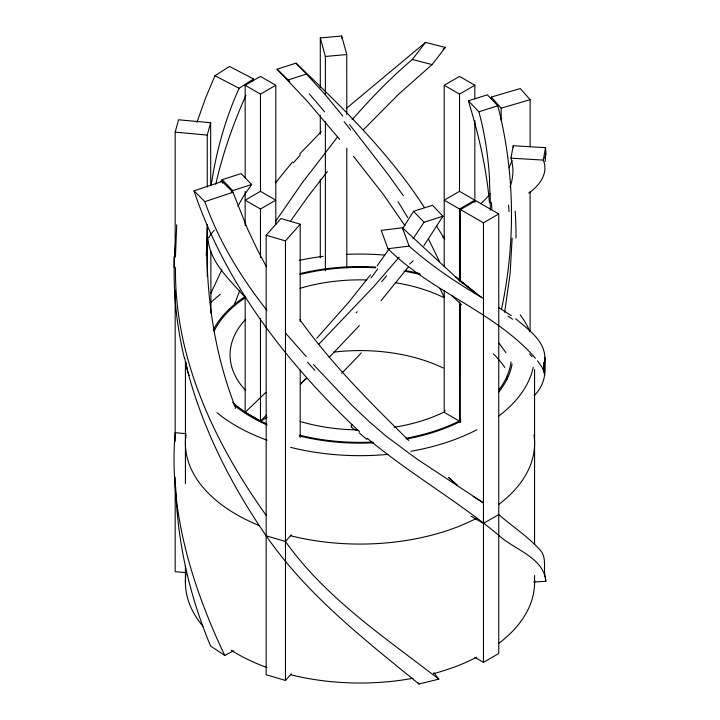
<?xml version="1.0" encoding="UTF-8"?>
<svg xmlns="http://www.w3.org/2000/svg" width="720" height="720" viewBox="0 0 720 720"><rect width="100%" height="100%" fill="white"/><g stroke="black" fill="none" stroke-linecap="round" stroke-linejoin="round"><path stroke-width="1.08" d="M300.213 321.453L300.213 224.217L280.926 218.538L266.175 235.251L266.175 674.784L285.471 680.454L291.366 673.776M300.213 224.217L285.471 240.921L285.471 680.454M460.269 422.721L460.386 303.093M460.413 281.34L460.485 209.556L475.794 200.718L498.762 213.975L498.762 653.517L483.453 662.355L474.84 657.378M501.156 120.168L501.174 108.189L491.346 97.056L520.29 88.542L530.118 99.675L530.118 146.727M175.437 256.68L176.706 224.775M490.311 210.249L490.203 193.698M512.154 238.104L510.12 273.546L504.657 312.318M533.772 582.03L545.85 581.301C543.726 556.821 512.658 549.198 497.484 534.204C455.814 499.878 408.69 472.923 367.245 438.3M544.635 361.332C546.444 374.184 543.528 386.487 534.096 395.676M207.297 226.845C204.867 288.414 213.219 350.883 235.782 408.411M206.271 255.222L206.406 251.82M544.509 374.742L543.897 362.43L544.338 373.266L544.662 360.252C546.597 341.937 528.066 329.247 515.709 318.789M206.451 250.965L207.207 239.04M545.148 161.64L545.895 152.685L545.526 147.681L513.225 145.719L510.957 158.148C513.936 167.472 513.432 177.723 510.066 186.867M544.977 358.857L544.005 371.799L541.818 366.894L537.489 360.81M175.554 242.154C171.972 280.836 175.329 320.013 184.257 357.777M545.823 153.639L544.779 158.229M543.546 370.413L545.157 357.462M211.185 185.364C216.072 151.947 225.207 119.079 239.103 88.272L253.593 78.984L229.455 66.429L214.965 75.726L205.821 97.407L196.929 122.328M528.705 193.122C539.172 185.922 548.928 173.367 543.267 160.11L545.526 147.681M215.757 184.257C222.741 153.666 233.109 123.903 245.943 95.283M501.507 309.24C515.772 242.433 514.908 171.918 497.817 105.75L487.323 94.815L468.387 100.872C478.53 133.965 486.414 167.913 489.465 202.446M175.176 257.004L175.176 132.138L178.56 119.79L210.645 122.724L210.735 185.85M207.261 187.002L207.261 135.072L210.645 122.724M512.055 160.443L509.148 167.823M234.738 303.768L239.787 290.421M210.753 293.49L221.796 269.91M460.395 419.283L459.522 421.173L444.213 412.335L445.041 410.544M252.414 81.405L253.593 78.984M237.852 206.262L243.585 196.092L251.613 184.536L241.119 173.601L222.174 179.667L220.851 181.566M402.471 228.834L413.514 211.338L432.459 205.281L442.953 216.216L423.819 245.817M442.953 216.216L424.017 222.273L413.055 238.815M275.688 221.22L302.148 182.898L337.68 136.827M290.817 220.68L308.187 196.299L327.393 171.486M388.917 249.165L377.136 265.851M370.449 274.905L348.903 302.022L316.719 338.328M408.663 266.589L381.078 300.654M275.526 182.772L292.545 161.946M231.696 191.88L232.677 190.602L251.613 184.536M352.206 119.673C370.917 98.361 390.618 77.814 412.308 59.499L425.52 42.372L445.302 47.457L432.09 64.584L398.601 94.257L363.483 129.672M399.168 257.175L373.608 286.731L318.771 344.277M305.244 378.891L300.42 384.552M186.984 368.775C202.617 428.805 231.111 484.875 266.175 535.815L285.471 541.485L291.366 534.807M359.361 325.584L329.085 357.507M299.664 153.954L321.291 131.652M489.384 195.084L480.789 203.841M267.174 417.303L260.478 421.173L245.16 412.335L265.95 392.319M266.598 414.9L260.478 421.173L260.478 318.402M306.612 378.405L300.6 383.778M346.383 108.405L425.52 42.372M442.791 237.321L443.961 236.295M443.043 49.293L445.302 47.457M245.16 178.065L245.16 85.248L260.478 76.41L275.787 85.248L275.787 224.478M245.16 85.248L260.478 94.086L275.787 85.248M260.478 191.322L245.16 200.169L260.478 209.007L275.787 200.169L260.478 191.322L260.478 94.086M444.213 266.472L444.213 85.248L459.522 76.41L474.84 85.248L474.84 98.505M444.213 85.248L459.522 94.086L474.84 85.248M459.522 191.322L444.213 200.169L459.522 209.007L474.84 200.169L459.522 191.322L459.522 94.086M460.485 209.556L483.453 222.822L498.762 213.975M351.423 427.095L351.423 424.881L352.341 424.359M175.689 487.368C177.327 541.827 189.504 595.863 210.6 646.065L224.748 655.452L233.766 650.772M359.523 431.685C288.09 364.914 225.306 284.472 194.013 190.818L222.147 181.44L232.974 192.267L247.716 229.302L257.139 249.201L266.418 266.805M194.013 190.818L204.84 201.645L232.974 192.267M339.678 139.428L307.035 100.935L277.047 69.201L295.983 63.135C342.684 107.55 389.187 153.063 424.395 207.486M287.541 80.127L306.477 74.07L324.243 93.528L342.864 116.091M468.387 100.872L478.881 111.807L497.817 105.75M501.174 108.189L530.118 99.675M266.175 535.815C306.882 594.81 364.005 639.162 418.977 684L438.804 679.131L433.881 672.732M462.627 283.419L402.39 227.772L381.204 230.373L387.954 248.715C431.784 292.419 494.667 311.409 535.446 358.29M387.954 248.715L409.14 246.114C431.694 266.184 456.921 282.987 482.94 298.197M320.301 87.678L320.301 37.953L341.685 36L346.77 54.522L346.779 114.426M320.301 37.953L325.386 56.475L346.77 54.522M510.957 158.148L543.267 160.11M175.176 132.138L207.261 135.072M186.237 433.71L175.176 432.702C168.489 510.021 191.898 586.314 224.748 655.452M186.237 572.679L175.176 571.671L175.176 477.216M412.308 59.499L432.09 64.584M266.175 235.251L285.471 240.921M214.965 75.726L239.103 88.272M471.006 516.204L483.453 523.386L498.762 514.548C512.109 526.374 527.427 536.085 539.469 549.333C547.227 556.767 543.159 567.63 545.139 576.657M498.492 307.458L511.344 315.684M473.22 496.422L483.453 502.929L416.961 459.036L386.208 436.248L368.712 421.191L351.621 404.946L313.425 364.563M481.437 297.306L459.072 279.99L475.056 292.725M475.002 292.716L455.4 276.48M438.804 679.131C384.498 637.137 325.827 598.266 285.471 541.485M448.596 477.531L457.605 485.613L448.722 477.612M289.719 81.405L277.047 69.201M451.836 295.569L461.475 304.767M408.834 440.496C370.134 402.471 331.497 363.861 299.835 319.608M295.983 63.135L306.477 74.07M413.514 211.338L424.017 222.273M222.174 179.667L232.677 190.602M245.16 297.414C229.977 279.9 209.268 262.26 207.846 237.366M306.27 356.634L285.426 332.946M353.457 156.321L383.472 194.571L404.883 225.621M499.005 343.143L505.962 352.746M266.841 310.311C241.02 277.407 218.754 241.245 204.84 201.645M349.542 124.56L387.558 173.727L403.281 195.642M418.149 682.929L418.977 684M266.175 515.358C214.524 442.998 174.339 358.317 175.5 267.633M436.545 225.981L444.708 239.229M428.643 239.364L439.371 261.297M439.992 288.477L444.213 297.414M402.39 227.772L409.14 246.114M222.147 181.44L222.696 183.159M478.881 111.807C485.082 134.397 488.367 157.716 489.699 181.08M513.225 145.719L513.504 147.681M545.382 578.205L545.85 581.301M210.834 251.163L210.924 313.209M534.582 369.414L534.582 544.14M534.582 575.514L534.582 582.237M530.118 191.583L530.118 331.623M491.346 97.056L491.346 99.261M483.453 222.822L483.453 662.355M474.84 120.609L474.84 202.374M459.522 209.007L459.522 280.836M459.522 301.833L459.522 421.173M444.213 290.781L444.213 412.335M346.779 148.185L346.797 267.993M341.685 36L341.685 38.187M325.386 56.475L325.386 94.05M325.386 121.671L325.386 270.855M320.301 115.308L320.301 134.091M320.301 179.397L320.301 257.859M300.213 370.08L300.213 437.481M260.478 209.007L260.478 257.625M245.16 191.331L245.16 225.585M245.16 296.307L245.16 412.335M207.261 224.577L207.261 276.507M185.418 361.584L185.418 483.615M185.418 565.434L185.418 582.237M175.176 290.151L175.176 441.387M534.501 579.114A174.582 100.791 0 0 1 498.645 643.491M476.802 657.153A174.582 100.791 0 0 1 433.512 673.668M412.956 678.285A174.582 100.791 0 0 1 290.655 674.748M267.057 667.566A174.582 100.791 0 0 1 231.12 650.232M203.031 626.364A174.582 100.791 0 0 1 186.012 573.903M533.988 434.934A174.582 100.791 0 0 1 498.645 504.522M476.802 518.184A174.582 100.791 0 0 1 290.655 535.779M259.029 525.501A174.582 100.791 0 0 1 186.012 434.934M187.254 368.694A435.654 427.239 -75.2 0 1 184.536 357.705M174.114 267.561A436.68 381.06 76.1 0 1 174.069 256.572M293.364 162.846A436.68 382.959 -76.3 0 1 300.447 154.863M409.743 264.069A365.472 65.844 -52.4 0 1 413.199 260.748M493.29 353.799A442.701 138.888 1.1 0 1 504.783 367.497M529.605 354.033A436.077 29.754 37.6 0 1 532.071 356.832M508.077 316.17A436.887 134.244 -0.2 0 1 512.595 319.221M366.876 439.362A435.654 301.491 69.4 0 1 359.118 432.747M314.946 370.458A436.68 61.407 50.1 0 1 307.467 362.196M533.241 367.344A174.582 100.791 0 0 1 498.645 416.124M476.802 429.786A174.582 100.791 0 0 1 410.841 451.296M388.044 454.356A174.582 100.791 0 0 1 290.655 447.372M267.057 440.199A174.582 100.791 0 0 1 216.99 412.686M189.117 375.525A174.582 100.791 0 0 1 185.877 362.169M210.384 302.922A174.582 100.791 0 0 1 220.455 294.3M299.322 260.361A174.582 100.791 0 0 1 323.136 256.347M346.194 254.394A174.582 100.791 0 0 1 384.714 255.087M520.227 314.838A174.582 100.791 0 0 1 529.704 331.218M512.109 363.987A152.928 88.29 0 0 1 498.501 392.31M460.836 421.254A152.928 88.29 0 0 1 406.386 439.002M373.698 442.809A152.928 88.29 0 0 1 299.259 435.897M267.066 424.989A152.928 88.29 0 0 1 233.991 404.901M213.264 329.994A152.928 88.29 0 0 1 245.268 296.496M300.267 273.591A152.928 88.29 0 0 1 375.795 267.048M406.386 270.738A152.928 88.29 0 0 1 419.733 273.591M507.168 377.019A147.168 84.969 0 0 1 507.123 379.044M511.083 361.908A151.578 87.516 0 0 1 499.104 389.628M460.872 420.192A151.578 87.516 0 0 1 405.981 438.264M372.312 442.098A151.578 87.516 0 0 1 299.799 435.186M266.868 423.918A151.578 87.516 0 0 1 232.686 402.363M214.092 331.173A151.578 87.516 0 0 1 245.385 297.603M299.799 274.554A151.578 87.516 0 0 1 375.651 267.831M403.875 271.107A151.578 87.516 0 0 1 420.201 274.554M361.35 352.809A326.025 69.921 -55.1 0 1 341.613 373.266M386.532 275.895A340.875 51.309 -53 0 1 381.618 281.772M356.13 312.804A317.547 32.013 -44 0 1 357.111 311.742M377.775 268.839A407.511 163.989 -66.6 0 1 370.998 277.947M208.854 237.573A326.025 103.95 9 0 1 214.263 230.184M309.321 93.906A316.287 19.836 53 0 1 324.648 111.843M398.007 201.771A317.547 224.883 78.3 0 1 407.718 217.665M344.088 121.581A407.511 84.861 59.2 0 1 350.631 129.951M515.151 211.122A326.025 322.425 -85.6 0 1 515.979 238.131M508.536 205.083A340.875 332.487 -87.1 0 1 509.058 211.581M491.328 202.248A316.287 301.986 -84.2 0 1 491.877 209.304M489.42 181.098A407.511 404.037 -65.8 0 1 489.924 193.707M333.378 352.17A129.924 75.006 0 0 1 443.241 368.001M356.778 430.236A8.658 5.004 0 0 1 351.423 424.881M443.241 412.461A129.924 75.006 0 0 1 394.128 427.248M357.759 429.867A129.924 75.006 0 0 1 300.015 421.407M245.637 390.465A129.924 75.006 0 0 1 245.637 319.275M300.015 288.333A129.924 75.006 0 0 1 366.714 279.963M395.19 282.663A129.924 75.006 0 0 1 443.241 297.279"/></g></svg>
